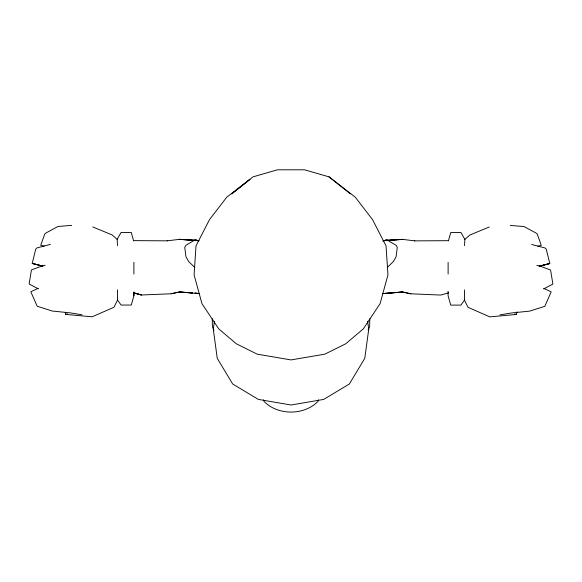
<?xml version="1.0" encoding="UTF-8"?>
<svg xmlns="http://www.w3.org/2000/svg" width="582" height="582" viewBox="0 0 582 582"><rect width="100%" height="100%" fill="white"/><g stroke="black" fill="none" stroke-linecap="round" stroke-linejoin="round"><path stroke-width="0.87" d="M448.096 291.255L448.096 295.78L450.723 305.099L460.893 305.106L464.48 300.159L464.487 289.887M448.111 274.071L448.118 262.38M369.817 318.74L369.621 326.866L368.1 330.096M464.509 245.604L464.873 239.391L460.929 232.509L450.766 232.509L448.366 240.977M214.409 321.271L213.281 329.15L217.253 358.359L232.684 384.011L258.357 399.405L291.007 404.999L323.65 399.419L349.331 384.033L364.769 358.381L368.741 329.179L367.613 321.293M516.969 311.857L516.292 314.484L489.782 316.863L468.044 307.332L464.48 300.159M133.904 292.113L133.904 295.729L131.27 305.048L121.107 305.048L117.52 300.101L117.52 289.836M318.587 399.878L317.874 401.522C304.051 415.584 277.927 415.584 264.112 401.507L263.399 399.87M117.52 300.101L113.948 307.274L92.203 316.797L65.701 314.411L65.242 312.658M117.506 245.553L117.142 239.333L121.092 232.458L131.256 232.451L133.649 240.926M387.321 267.407L393.374 261.58L396.073 256.837L397.273 247.386L396.138 245.313L386.506 239.653L383.196 241.144M464.873 239.391L469.943 234.961L489.258 227.016M543.675 288.912L552.9 284.052L550.565 270.012L539.019 265.719M38.194 288.323L30.817 291.786L37.212 306.241L52.3 311.043L70.182 312.861L82.004 314.797M42.995 265.639L31.435 269.924L29.1 283.965L38.317 288.832M448.577 292.877L440.734 295.059L410.841 293.801L402.526 292.004L382.811 293.539M67.41 313.938L65.701 314.411L67.396 314.265M50.358 244.389L36.782 247.976L35.698 249.234L32.228 263.42L43.148 266.28M540.227 266.018L549.779 263.508L546.309 249.314L545.232 248.056L531.664 244.462M539.529 266.061L549.779 263.508L538.859 266.36M133.591 292.833L141.266 295.009L171.152 293.764L179.474 291.975L192.402 292.921M171.152 293.764L179.474 291.975L199.648 293.641M537.87 246.157L541.296 245.422L537.23 233.986L536.022 233.047L524.047 226.558L510.356 225.438M382.985 240.766L387.314 240.017L402.737 239.369L383.356 240.766M499.989 314.862L511.818 312.927L529.693 311.123L544.781 306.328L551.183 291.873L543.806 288.403M43.73 265.53L45.2 265.305M386.681 240.65L402.54 239.369L414.813 240.868M167.201 240.832L179.482 239.333L198.666 240.737M382.636 293.59L402.729 292.048M71.673 225.365L57.974 226.478L45.993 232.967L44.792 233.906L40.711 245.335L44.145 246.077M382.345 293.663L402.526 292.004L410.841 293.801M414.617 240.868L447.82 240.686M167.405 240.832L134.195 240.635M179.271 292.011L192.366 292.928M514.59 314.338L516.292 314.484L514.575 314.018M199.182 293.51L194.985 293.11L199.364 293.561M195.334 240.621L179.278 239.333L194.701 239.988L199.029 240.737M536.815 265.385L538.285 265.61M42.479 265.974L32.228 263.42L41.78 265.938M133.802 292.899L141.477 294.943L133.685 292.804M329.034 176.87L304.597 169.806L277.476 169.799L253.039 176.855L231.68 193.879L249.925 179.343L226.813 197.116L209.498 219.632L196.018 245.83L194.09 274.871L201.947 303.637L218.679 328.794L236.248 343.736L257.193 354.154L291.015 359.923L324.843 354.162L345.781 343.751L363.357 328.815L380.09 303.666L387.961 274.908L386.033 245.859L372.56 219.661L355.253 197.138L329.034 176.87L350.386 193.893M92.764 226.951L112.079 234.902L117.142 239.333M198.84 241.115L195.53 239.624L185.898 245.277L184.763 247.35L185.964 256.808L188.67 261.551L194.715 267.378M213.943 330.11L212.423 326.88L212.219 318.754M133.896 262.337L133.896 274.027M133.904 292.164L133.904 295.729"/></g></svg>
